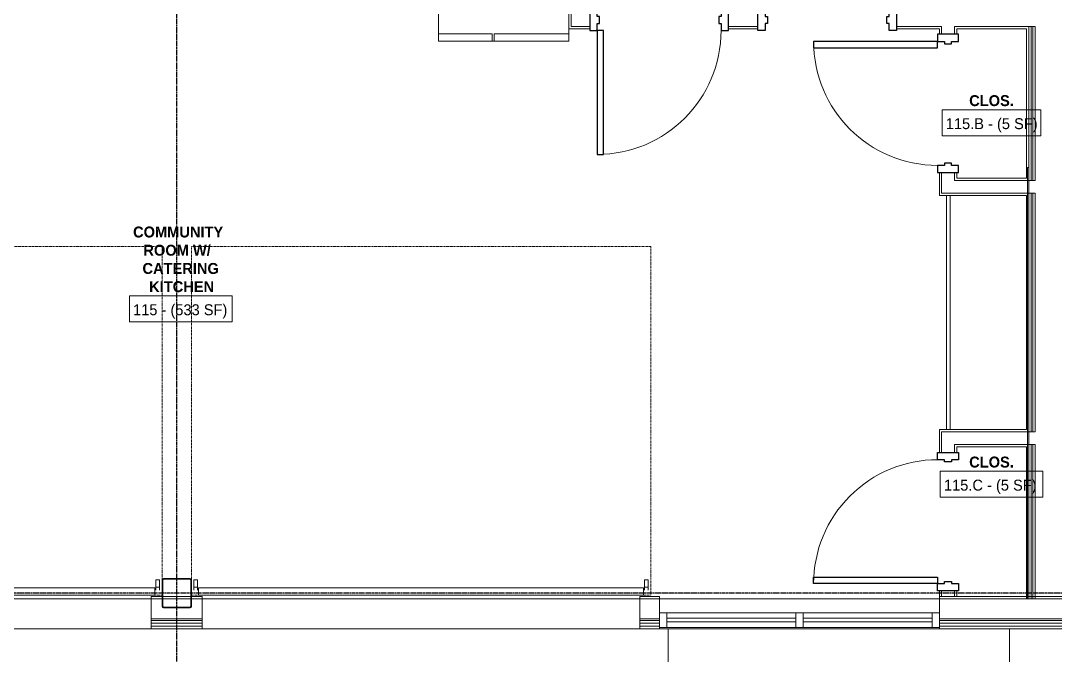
# Model space of a CAD drawing. Header units: inches. Extents: x -4093 to -1777, y 9773 to 12264.
# Drawn here: x -3197.1 to -2913.3, y 11268.8 to 11442.9 of the extents above; entities that cross this region are included whole.
import ezdxf

# ---------------------------------------------------------------- set-up
doc = ezdxf.new("R2010")
doc.units = ezdxf.units.IN
doc.header["$MEASUREMENT"] = 0
doc.linetypes.add('Dash', pattern=[0.25, 0.125, -0.125])
doc.linetypes.add('Grid Line 1_2_', pattern=[0.875, 0.5, -0.125, 0.125, -0.125])
for name, color, linetype, lineweight in [('0-1', 7, 'Continuous', 5), ('0-2', 7, 'Continuous', 9), ('A-AREA-IDEN', 2, 'Continuous', 9), ('A-DOOR-1', 7, 'Continuous', 9), ('A-DOOR-2', 10, 'Continuous', 30), ('A-DOOR-4', 31, 'Continuous', 9), ('A-DOOR-FRAM-1', 10, 'Continuous', 30), ('A-DOOR-HDLN', 31, 'Dash', 18), ('A-FLOR-2', 192, 'Continuous', 9), ('A-GLAZ-CURT', 52, 'Continuous', 9), ('A-GLAZ-CWMG', 51, 'Continuous', 9), ('A-WALL', 113, 'Continuous', 18), ('A-WALL-1', 7, 'Continuous', 9), ('A-WALL-2', 250, 'Continuous', 18), ('A-WALL-3', 113, 'Continuous', 9), ('I-WALL-1', 7, 'Continuous', 9), ('Q-CASE-1', 7, 'Continuous', 9), ('Q-SPCQ-1', 7, 'Continuous', 9), ('S-COLS-1', 7, 'Continuous', 9), ('S-GRID-1', 1, 'Grid Line 1_2_', 30)]:
    doc.layers.add(name, color=color, linetype=linetype, lineweight=lineweight)
doc.styles.add('Century Gothic', font='ufonts.com_century-gothic.ttf', dxfattribs={"height": 3})
doc.styles.add('Century Gothic_B', font='GOTHICB.TTF', dxfattribs={"height": 3})

# ---------------------------------------------------------------- blocks, each defined once
blk = doc.blocks.new('Refrigerator_-_Side-by-Side_6047 - 36_ X 30_-345559-BACKGROUND - 1ST FLOOR')
at = {"layer": 'Q-SPCQ-1'}
for p, q in [((17.87, 14.42), (-17.88, 14.42)), ((-17.88, 14.42), (-17.88, -15.58)), ((17.87, -15.58), (17.87, 14.42)), ((-17.88, -13.58), (-3.13, -13.58)), ((-17.88, -13.58), (-17.88, -15.58)), ((-3.13, -15.58), (-3.13, -13.58)), ((-2.63, -13.58), (17.87, -13.58)), ((-2.63, -13.58), (-2.63, -15.58)), ((17.87, -15.58), (17.87, -13.58)), ((-17.88, -15.58), (17.87, -15.58)), ((-3.13, -15.58), (-17.88, -15.58)), ((17.87, -15.58), (-2.63, -15.58))]:
    blk.add_line(p, q, dxfattribs=at)
blk = doc.blocks.new('HOLLOW METAL - HM - WOOD LEAF - 2-10 x 6-8-2385489-BACKGROUND - 1ST FLOOR')
at = {"layer": 'A-DOOR-1'}
blk.add_arc((17, 3.125), 34, 90, 180, dxfattribs=at)
at = {"layer": 'A-DOOR-2'}
for p, q in [((17, 37.125), (15.25, 37.125)), ((15.25, 37.125), (15.25, 3.125)), ((17, 3.125), (17, 37.125)), ((15.25, 3.125), (17, 3.125))]:
    blk.add_line(p, q, dxfattribs=at)
at = {"layer": 'A-DOOR-FRAM-1'}
for p, q in [((-17, 3.125), (-19, 3.125)), ((-19, 3.125), (-19, -2.625)), ((-17, 1.1875), (-17, 3.125)), ((17, 3.125), (17, 1.1875)), ((19, 3.125), (17, 3.125)), ((19, -2.625), (19, 3.125)), ((-16.375, 1.1875), (-17, 1.1875)), ((-16.375, -0.6875), (-16.375, 1.1875)), ((17, 1.1875), (16.375, 1.1875)), ((16.375, 1.1875), (16.375, -0.6875)), ((-19, -2.625), (-17, -2.625)), ((-17, -2.625), (-17, -0.6875)), ((-17, -0.6875), (-16.375, -0.6875)), ((16.375, -0.6875), (17, -0.6875)), ((17, -0.6875), (17, -2.625)), ((17, -2.625), (19, -2.625))]:
    blk.add_line(p, q, dxfattribs=at)
blk = doc.blocks.new('HOLLOW METAL - HM - WOOD LEAF - 2-10 x 6-8-2385932-BACKGROUND - 1ST FLOOR')
at = {"layer": 'A-DOOR-1'}
blk.add_arc((17, -3.125), 34, 180, 270, dxfattribs=at)
at = {"layer": 'A-DOOR-2'}
for p, q in [((15.25, -3.125), (17, -3.125)), ((15.25, -37.125), (15.25, -3.125)), ((17, -3.125), (17, -37.125)), ((17, -37.125), (15.25, -37.125))]:
    blk.add_line(p, q, dxfattribs=at)
at = {"layer": 'A-DOOR-FRAM-1'}
for p, q in [((-19, 2.625), (-17, 2.625)), ((-19, -3.125), (-19, 2.625)), ((-17, 2.625), (-17, 0.6875)), ((-17, 0.6875), (-16.375, 0.6875)), ((-16.375, 0.6875), (-16.375, -1.1875)), ((16.375, 0.6875), (17, 0.6875)), ((16.375, -1.1875), (16.375, 0.6875)), ((17, 2.625), (19, 2.625)), ((17, 0.6875), (17, 2.625)), ((19, 2.625), (19, -3.125)), ((-17, -1.1875), (-17, -3.125)), ((-16.375, -1.1875), (-17, -1.1875)), ((17, -1.1875), (16.375, -1.1875)), ((17, -3.125), (17, -1.1875)), ((-17, -3.125), (-19, -3.125)), ((19, -3.125), (17, -3.125))]:
    blk.add_line(p, q, dxfattribs=at)
blk = doc.blocks.new('OD_CW_Base Cabinet1 - OD_CW_Base Cabinet 3-2386910-BACKGROUND - 1ST FLOOR')
at = {"layer": 'Q-CASE-1'}
blk.add_line((0.74, 2), (64.99, 2), dxfattribs=at)
blk = doc.blocks.new('CTR - 1st Phase - Common Walls_rvt-1-BACKGROUND - 1ST FLOOR')
at = {"layer": 'A-WALL-1'}
for p, q in [((-3046.76, 11440.66), (-3041.01, 11440.66)), ((-3003.01, 11440.66), (-2994.89, 11440.66)), ((-2956.89, 11440.66), (-2945.13, 11440.66)), ((-2945.13, 11440.66), (-2945.13, 11439.16)), ((-2940.38, 11440.66), (-2921.2, 11440.66)), ((-2940.38, 11439.16), (-2940.38, 11440.66)), ((-2945.13, 11401.16), (-2945.13, 11399.66)), ((-2940.38, 11399.66), (-2940.38, 11401.16)), ((-2920.95, 11402.6), (-2920.95, 11284.29)), ((-2920.57, 11402.6), (-2920.95, 11402.6)), ((-2920.57, 11284.29), (-2920.57, 11402.6)), ((-2945.13, 11399.66), (-2945.13, 11395.54)), ((-2921.2, 11399.66), (-2940.38, 11399.66)), ((-2945.13, 11395.54), (-2945.13, 11394.91)), ((-2945.13, 11394.91), (-2921.2, 11394.91)), ((-2944.5, 11330.66), (-2945.13, 11330.66)), ((-2945.13, 11330.66), (-2945.13, 11324.41)), ((-2940.38, 11330.66), (-2944.5, 11330.66)), ((-2921.2, 11330.66), (-2940.38, 11330.66)), ((-2940.38, 11324.41), (-2940.38, 11325.91)), ((-2940.38, 11325.91), (-2921.2, 11325.91)), ((-2945.13, 11286.41), (-2945.13, 11284.91)), ((-2945.13, 11284.91), (-2940.38, 11284.91)), ((-2940.38, 11284.91), (-2940.38, 11286.41)), ((-2920.95, 11284.29), (-2920.57, 11284.29))]:
    blk.add_line(p, q, dxfattribs=at)
at = {"layer": 'A-WALL-2'}
for p, q in [((-3046.14, 11441.29), (-3046.14, 11444.79)), ((-3046.14, 11441.29), (-3041.01, 11441.29)), ((-3003.01, 11441.29), (-2994.89, 11441.29)), ((-2956.89, 11441.29), (-2944.5, 11441.29)), ((-2944.5, 11440.66), (-2944.5, 11441.29)), ((-2944.5, 11440.66), (-2944.5, 11439.16)), ((-2941, 11441.29), (-2921.2, 11441.29)), ((-2941, 11440.66), (-2941, 11441.29)), ((-2941, 11440.66), (-2941, 11439.16)), ((-2921.2, 11441.29), (-2920.57, 11441.29)), ((-2920.57, 11441.29), (-2920.57, 11399.04)), ((-2920.57, 11441.29), (-2919.95, 11441.29)), ((-2919.95, 11441.29), (-2919.95, 11399.04)), ((-2919.95, 11441.29), (-2919.45, 11441.29)), ((-2919.45, 11441.29), (-2919.45, 11399.04)), ((-2919.45, 11441.29), (-2918.82, 11441.29)), ((-2918.82, 11441.29), (-2918.82, 11399.04)), ((-2944.5, 11401.16), (-2944.5, 11399.66)), ((-2941, 11401.16), (-2941, 11399.66)), ((-2944.5, 11399.04), (-2944.5, 11399.66)), ((-2944.5, 11395.54), (-2944.5, 11399.04)), ((-2941, 11399.04), (-2941, 11399.66)), ((-2941, 11399.04), (-2921.2, 11399.04)), ((-2921.2, 11399.04), (-2920.57, 11399.04)), ((-2920.57, 11399.04), (-2919.95, 11399.04)), ((-2919.95, 11399.04), (-2919.45, 11399.04)), ((-2919.45, 11399.04), (-2918.82, 11399.04)), ((-2944.5, 11395.54), (-2921.2, 11395.54)), ((-2921.2, 11395.54), (-2920.57, 11395.54)), ((-2920.57, 11395.54), (-2920.57, 11330.04)), ((-2920.57, 11395.54), (-2919.95, 11395.54)), ((-2919.95, 11395.54), (-2919.95, 11330.04)), ((-2919.95, 11395.54), (-2919.45, 11395.54)), ((-2919.45, 11395.54), (-2919.45, 11330.04)), ((-2919.45, 11395.54), (-2918.82, 11395.54)), ((-2918.82, 11395.54), (-2918.82, 11330.04)), ((-2944.5, 11330.04), (-2944.5, 11324.41)), ((-2944.5, 11330.04), (-2941, 11330.04)), ((-2941, 11330.04), (-2940.38, 11330.04)), ((-2940.38, 11330.04), (-2921.2, 11330.04)), ((-2921.2, 11330.04), (-2920.57, 11330.04)), ((-2920.57, 11330.04), (-2919.95, 11330.04)), ((-2919.95, 11330.04), (-2919.45, 11330.04)), ((-2919.45, 11330.04), (-2918.82, 11330.04)), ((-2941, 11326.54), (-2941, 11324.41)), ((-2940.38, 11326.54), (-2941, 11326.54)), ((-2941, 11326.54), (-2940.38, 11326.54)), ((-2940.38, 11326.54), (-2921.2, 11326.54)), ((-2921.2, 11326.54), (-2920.57, 11326.54)), ((-2920.57, 11326.54), (-2920.57, 11284.29)), ((-2920.57, 11326.54), (-2919.95, 11326.54)), ((-2919.95, 11326.54), (-2919.95, 11284.29)), ((-2919.95, 11326.54), (-2919.45, 11326.54)), ((-2919.45, 11326.54), (-2919.45, 11284.29)), ((-2919.45, 11326.54), (-2918.82, 11326.54)), ((-2918.82, 11326.54), (-2918.82, 11284.29)), ((-2944.5, 11286.41), (-2944.5, 11284.91)), ((-2941, 11286.41), (-2941, 11284.91))]:
    blk.add_line(p, q, dxfattribs=at)
at = {"layer": 'I-WALL-1'}
for p, q in [((-2921.2, 11440.66), (-2921.2, 11399.66)), ((-2921.2, 11394.91), (-2921.2, 11330.66)), ((-2921.2, 11325.91), (-2921.2, 11284.29)), ((-2921.2, 11284.29), (-2912.07, 11284.29))]:
    blk.add_line(p, q, dxfattribs=at)
at = {"layer": 'Q-CASE-1'}
for p, q in [((-2943.2, 11394.91), (-2943.2, 11330.66)), ((-2942.2, 11330.66), (-2942.2, 11394.91)), ((-2942.2, 11394.91), (-2942.2, 11330.66))]:
    blk.add_line(p, q, dxfattribs=at)
at = {"layer": '0-2'}
for name, p, rotation in [('HOLLOW METAL - HM - WOOD LEAF - 2-10 x 6-8-2385932-BACKGROUND - 1ST FLOOR', (-2975.89, 11442.79), 180), ('HOLLOW METAL - HM - WOOD LEAF - 2-10 x 6-8-2385489-BACKGROUND - 1ST FLOOR', (-3022.01, 11443.29), 180), ('HOLLOW METAL - HM - WOOD LEAF - 2-10 x 6-8-2385489-BACKGROUND - 1ST FLOOR', (-2942.5, 11420.16), 89.99999999999825), ('OD_CW_Base Cabinet1 - OD_CW_Base Cabinet 3-2386910-BACKGROUND - 1ST FLOOR', (-2945.2, 11395.65), 269.9999999999969), ('HOLLOW METAL - HM - WOOD LEAF - 2-10 x 6-8-2385932-BACKGROUND - 1ST FLOOR', (-2942.5, 11305.41), 269.9999999999983)]:
    blk.add_blockref(name, p, dxfattribs=dict(at, rotation=rotation))
blk.add_blockref('Refrigerator_-_Side-by-Side_6047 - 36_ X 30_-345559-BACKGROUND - 1ST FLOOR', (-3064.64, 11452.8), dxfattribs=at)
blk = doc.blocks.new('HSS-Hollow Structural Section-Column - HSS8X8X3_16-2487811-BACKGROUND - 1ST FLOOR')
at = {"layer": 'S-COLS-1'}
for p, q in [((-4, 3.652), (-4, -3.652)), ((-3.826, -3.652), (-3.826, 3.652)), ((3.652, 4), (-3.652, 4)), ((-3.652, 3.826), (3.652, 3.826)), ((3.826, 3.652), (3.826, -3.652)), ((4, -3.652), (4, 3.652)), ((3.652, -3.826), (-3.652, -3.826)), ((-3.652, -4), (3.652, -4))]:
    blk.add_line(p, q, dxfattribs=at)
for centre, radius, start, end in [((-3.652, 3.652), 0.348, 90, 180), ((-3.652, 3.652), 0.174, 90, 180), ((3.652, 3.652), 0.348, 360, 90), ((3.652, 3.652), 0.174, 0, 90), ((-3.652, -3.652), 0.348, 180, 270), ((-3.652, -3.652), 0.174, 180, 270), ((3.652, -3.652), 0.348, 270, 360), ((3.652, -3.652), 0.174, 270, 360)]:
    blk.add_arc(centre, radius, start, end, dxfattribs=at)
blk = doc.blocks.new('CTR - 1st Phase - Structure_rvt-1-BACKGROUND - 1ST FLOOR')
at = {"layer": 'S-GRID-1'}
for p, q in [((-3154.32, 9772.61), (-3154.32, 12247.5)), ((-1777.25, 11285.79), (-4076.95, 11285.79))]:
    blk.add_line(p, q, dxfattribs=at)
at = {"layer": '0-2'}
blk.add_blockref('HSS-Hollow Structural Section-Column - HSS8X8X3_16-2487811-BACKGROUND - 1ST FLOOR', (-3154.32, 11285.79), dxfattribs=at)
blk = doc.blocks.new('System Panel - Glazed-3216260-BACKGROUND - 1ST FLOOR')
at = {"layer": 'A-GLAZ-CURT'}
for p, q in [((17.7, 0.5), (-17.7, 0.5)), ((-17.7, 0.5), (-17.7, -0.5)), ((17.7, -0.5), (17.7, 0.5)), ((-17.7, -0.5), (17.7, -0.5))]:
    blk.add_line(p, q, dxfattribs=at)
blk = doc.blocks.new('Rectangular Mullion - 2_ x 4_ rectangular-3216261-BACKGROUND - 1ST FLOOR')
at = {"layer": 'A-GLAZ-CWMG'}
for p, q in [((-2, 2), (0, 2)), ((-2, -2), (-2, 2)), ((0, 2), (0, -2)), ((0, -2), (-2, -2))]:
    blk.add_line(p, q, dxfattribs=at)
blk = doc.blocks.new('Rectangular Mullion - 2_ x 4_ rectangular-2352499-BACKGROUND - 1ST FLOOR')
at = {"layer": 'A-GLAZ-CWMG'}
for p, q in [((-2984.53, 11280.41), (-3019.92, 11280.41)), ((-2984.53, 11276.41), (-3019.92, 11276.41))]:
    blk.add_line(p, q, dxfattribs=at)
blk = doc.blocks.new('Rectangular Mullion - 2_ x 4_ rectangular-3216262-BACKGROUND - 1ST FLOOR')
at = {"layer": 'A-GLAZ-CWMG'}
for p, q in [((0, 2), (-2, 2)), ((-2, 2), (-2, -2)), ((0, -2), (0, 2)), ((-2, -2), (0, -2))]:
    blk.add_line(p, q, dxfattribs=at)
blk = doc.blocks.new('System Panel - Glazed-3216263-BACKGROUND - 1ST FLOOR')
at = {"layer": 'A-GLAZ-CURT'}
for p, q in [((17.7, 0.5), (-17.7, 0.5)), ((-17.7, 0.5), (-17.7, -0.5)), ((17.7, -0.5), (17.7, 0.5)), ((-17.7, -0.5), (17.7, -0.5))]:
    blk.add_line(p, q, dxfattribs=at)
blk = doc.blocks.new('Rectangular Mullion - 2_ x 4_ rectangular-V111-BACKGROUND - 1ST FLOOR')
at = {"layer": 'A-GLAZ-CWMG'}
for p, q in [((-2947.13, 11280.41), (-2982.53, 11280.41)), ((-2947.13, 11280.41), (-2947.13, 11278.91)), ((-2947.13, 11276.41), (-2982.53, 11276.41)), ((-2947.13, 11277.91), (-2947.13, 11276.41))]:
    blk.add_line(p, q, dxfattribs=at)
blk = doc.blocks.new('Rectangular Mullion - 2_ x 4_ rectangular-3216264-BACKGROUND - 1ST FLOOR')
at = {"layer": 'A-GLAZ-CWMG'}
for p, q in [((-1, 2), (1, 2)), ((-1, -2), (-1, 2)), ((1, 2), (1, -2)), ((1, -2), (-1, -2))]:
    blk.add_line(p, q, dxfattribs=at)
blk = doc.blocks.new('GLASS GARAGE DOOR B - DOOR AT COMMUNITY ROOM-3205847-BACKGROUND - 1ST FLOOR')
at = {"layer": 'A-DOOR-4'}
for p, q in [((3.72, 11.06), (4.72, 11.06)), ((3.72, 9.06), (3.72, 11.06)), ((3.72, 9.06), (3.72, 8.22)), ((4.72, 9.06), (3.72, 9.06)), ((4.72, 11.06), (4.72, 9.06)), ((4.72, 8.22), (4.72, 9.06)), ((5, 8.87), (127, 8.87)), ((5, 8.87), (5, 6.87)), ((127, 8.87), (127, 6.87)), ((127.28, 11.06), (128.28, 11.06)), ((127.28, 9.06), (127.28, 11.06)), ((127.28, 9.06), (127.28, 8.22)), ((128.28, 9.06), (127.28, 9.06)), ((128.28, 11.06), (128.28, 9.06)), ((128.28, 8.22), (128.28, 9.06)), ((127, 6.87), (5, 6.87))]:
    blk.add_line(p, q, dxfattribs=at)
at = {"layer": 'A-DOOR-HDLN'}
for p, q in [((129, 102.52), (3, 102.52)), ((3, 102.52), (3, 6.87)), ((129, 6.87), (129, 102.52)), ((3, 6.87), (129, 6.87))]:
    blk.add_line(p, q, dxfattribs=at)

msp = doc.modelspace()

# ---------------------------------------------------------------- linework, layer by layer
at = {"layer": 'A-AREA-IDEN', "flags": 128}
for points in [[(-2944.37, 11418.43), (-2917.29, 11418.43), (-2917.29, 11411.27), (-2944.37, 11411.27)], [(-3167.31, 11367.39), (-3139.15, 11367.39), (-3139.15, 11360.22), (-3167.31, 11360.22)], [(-2944.87, 11319.28), (-2916.79, 11319.28), (-2916.79, 11312.11), (-2944.87, 11312.11)]]:
    msp.add_lwpolyline(points, close=True, dxfattribs=at)
at = {"layer": 'A-FLOR-2'}
for p, q in [((-3281.32, 11284.29), (-3161.32, 11284.29)), ((-3147.32, 11284.29), (-3027.32, 11284.29)), ((-3021.92, 11284.29), (-2945.12, 11284.29)), ((-3019.52, 10934.19), (-3019.52, 11276.04)), ((-2925.92, 11276.04), (-2925.92, 11241.39))]:
    msp.add_line(p, q, dxfattribs=at)
at = {"layer": 'A-WALL'}
for p, q in [((-3158.32, 11284.29), (-3161.32, 11284.29)), ((-3150.5, 11284.29), (-3158.15, 11284.29)), ((-3147.32, 11284.29), (-3150.32, 11284.29)), ((-3021.92, 11284.29), (-3027.32, 11284.29)), ((-2887.07, 11284.29), (-2945.12, 11284.29)), ((-3147.32, 11278.79), (-3161.32, 11278.79)), ((-3021.92, 11278.79), (-3027.32, 11278.79)), ((-2887.07, 11278.79), (-2945.12, 11278.79)), ((-3147.32, 11278.29), (-3161.32, 11278.29)), ((-3147.32, 11277.54), (-3161.32, 11277.54)), ((-3147.32, 11276.79), (-3161.32, 11276.79)), ((-3021.92, 11278.29), (-3027.32, 11278.29)), ((-3021.92, 11277.54), (-3027.32, 11277.54)), ((-3021.92, 11276.79), (-3027.32, 11276.79)), ((-2887.07, 11278.29), (-2945.12, 11278.29)), ((-2887.07, 11277.54), (-2945.12, 11277.54)), ((-2887.07, 11276.79), (-2945.12, 11276.79))]:
    msp.add_line(p, q, dxfattribs=at)
at = {"layer": 'A-WALL-3'}
for p, q in [((-3158.32, 11284.91), (-3161.32, 11284.91)), ((-3161.32, 11284.91), (-3161.32, 11276.04)), ((-3150.5, 11284.91), (-3158.15, 11284.91)), ((-3147.32, 11284.91), (-3150.32, 11284.91)), ((-3147.32, 11276.04), (-3147.32, 11284.91)), ((-3021.92, 11284.91), (-3027.32, 11284.91)), ((-3027.32, 11284.91), (-3027.32, 11276.04)), ((-3021.92, 11276.04), (-3021.92, 11284.91)), ((-2887.07, 11284.91), (-2945.12, 11284.91)), ((-2945.12, 11284.91), (-2945.12, 11276.04)), ((-2887.07, 11276.04), (-3400.17, 11276.04))]:
    msp.add_line(p, q, dxfattribs=at)

# ---------------------------------------------------------------- block references
at = {"layer": '0-1'}
for name in ['CTR - 1st Phase - Structure_rvt-1-BACKGROUND - 1ST FLOOR', 'CTR - 1st Phase - Common Walls_rvt-1-BACKGROUND - 1ST FLOOR']:
    msp.add_blockref(name, (0, 0), dxfattribs=at)
at = {"layer": 'A-DOOR-4'}
for p in [(-3287.32, 11278.39), (-3153.32, 11278.39)]:
    msp.add_blockref('GLASS GARAGE DOOR B - DOOR AT COMMUNITY ROOM-3205847-BACKGROUND - 1ST FLOOR', p, dxfattribs=at)
at = {"layer": 'A-GLAZ-CURT'}
for name, p in [('System Panel - Glazed-3216260-BACKGROUND - 1ST FLOOR', (-3002.22, 11278.41)), ('System Panel - Glazed-3216263-BACKGROUND - 1ST FLOOR', (-2964.82, 11278.41))]:
    msp.add_blockref(name, p, dxfattribs=at)
at = {"layer": 'A-GLAZ-CWMG', "rotation": 180}
msp.add_blockref('Rectangular Mullion - 2_ x 4_ rectangular-3216262-BACKGROUND - 1ST FLOOR', (-3021.92, 11278.41), dxfattribs=at)
at = {"layer": 'A-GLAZ-CWMG'}
for name in ['Rectangular Mullion - 2_ x 4_ rectangular-2352499-BACKGROUND - 1ST FLOOR', 'Rectangular Mullion - 2_ x 4_ rectangular-V111-BACKGROUND - 1ST FLOOR']:
    msp.add_blockref(name, (0, 0), dxfattribs=at)
at = {"layer": 'A-GLAZ-CWMG', "extrusion": (0, 0, -1), "rotation": 180}
for name, p in [('Rectangular Mullion - 2_ x 4_ rectangular-3216264-BACKGROUND - 1ST FLOOR', (2983.53, 11278.41)), ('Rectangular Mullion - 2_ x 4_ rectangular-3216261-BACKGROUND - 1ST FLOOR', (2945.12, 11278.41))]:
    msp.add_blockref(name, p, dxfattribs=at)

# ---------------------------------------------------------------- texts
at = {"layer": 'A-AREA-IDEN', "char_height": 3, "attachment_point": 1}
for s, insert, width, style in [('CLOS.', (-2936.95, 11422.42), 14.746, 'Century Gothic_B'), ('115.B - (5 SF)', (-2943.37, 11416.1), 30.3, 'Century Gothic'), ('COMMUNITY', (-3166.31, 11386.38), 31.613, 'Century Gothic_B'), ('ROOM W/', (-3163.48, 11381.38), 24.745, 'Century Gothic_B'), ('CATERING', (-3163.73, 11376.38), 25.351, 'Century Gothic_B'), ('KITCHEN', (-3161.9, 11371.38), 20.907, 'Century Gothic_B'), ('115 - (533 SF)', (-3166.31, 11365.05), 31.613, 'Century Gothic'), ('CLOS.', (-2936.95, 11323.27), 14.746, 'Century Gothic_B'), ('115.C - (5 SF)', (-2943.87, 11316.94), 31.512, 'Century Gothic')]:
    msp.add_mtext(s, dxfattribs=dict(at, insert=insert, width=width, style=style))

doc.saveas('drawing.dxf')
